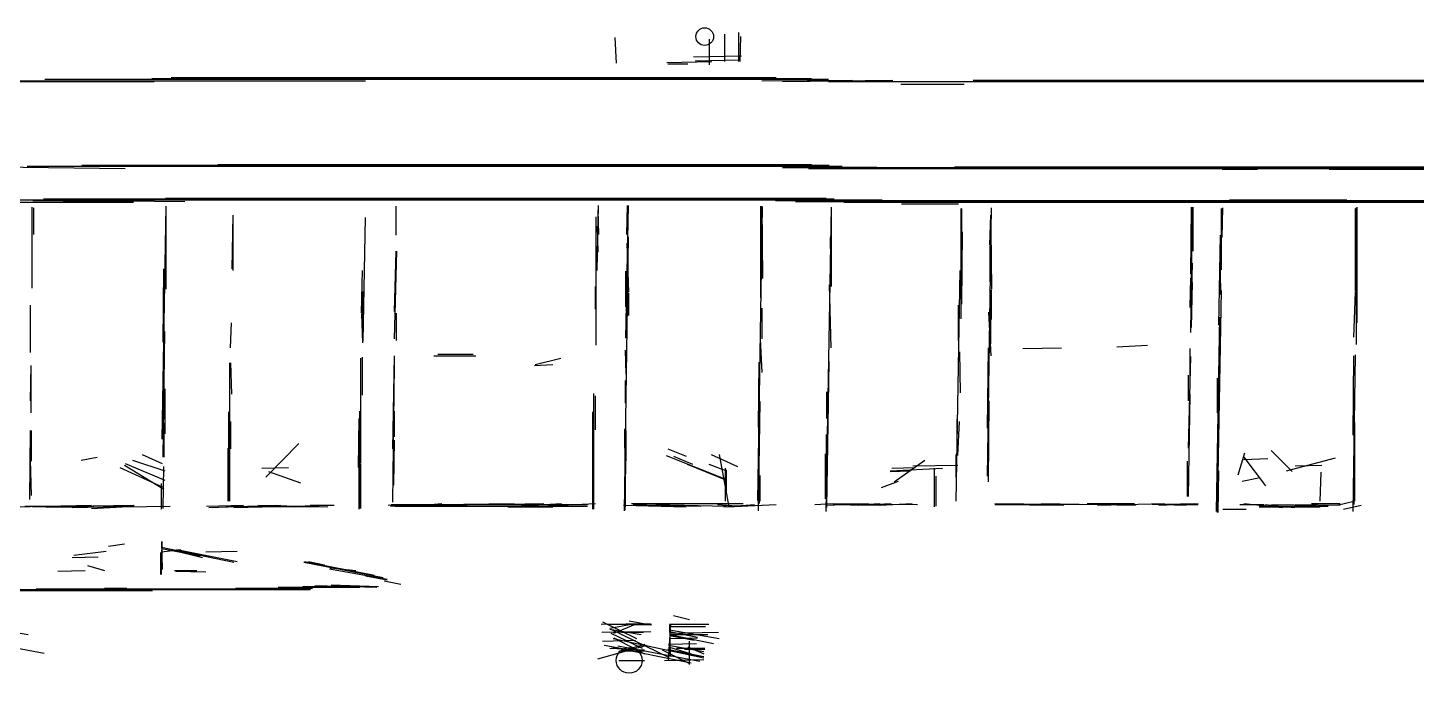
# Model space of a CAD drawing. Header units: metres. Extents: x 1.6 to 40.9, y -28.9 to 0.
# Drawn here: x 10.22 to 27.5, y -12.36 to -4.33 of the extents above; entities that cross this region are included whole.
import ezdxf

# ---------------------------------------------------------------- set-up
doc = ezdxf.new("R2010")
doc.units = ezdxf.units.M
for name, color, linetype in [('Circles', 1, 'Continuous'), ('Lines', 7, 'Continuous'), ('Walls', 2, 'Continuous')]:
    doc.layers.add(name, color=color, linetype=linetype)

msp = doc.modelspace()

# ---------------------------------------------------------------- linework, layer by layer
at = {"layer": 'Circles'}
for centre, radius in [((18.64, -4.44), 0.11), ((17.7, -12.2), 0.16)]:
    msp.add_circle(centre, radius, dxfattribs=at)
at = {"layer": 'Lines'}
for p, q in [((17.52, -4.45), (17.54, -4.77)), ((18.7, -4.79), (18.7, -4.47)), ((18.89, -4.75), (18.89, -4.41)), ((19.06, -4.39), (19.06, -4.75)), ((19.08, -4.75), (19.09, -4.44)), ((18.17, -4.76), (18.73, -4.75)), ((18.18, -4.78), (18.43, -4.78)), ((18.5, -4.69), (19.1, -4.68)), ((18.52, -4.74), (19.08, -4.73)), ((6.9, -5), (11.79, -5)), ((8.22, -4.99), (14.42, -4.99)), ((10.43, -4.97), (20.18, -4.97)), ((11.76, -4.96), (19.97, -4.96)), ((12, -4.95), (19.53, -4.95)), ((19.35, -4.99), (20.48, -4.98)), ((19.61, -5), (20.98, -4.98)), ((20.18, -5), (31.4, -5)), ((21.98, -4.98), (31.4, -4.98)), ((21.08, -5.03), (21.87, -5.03)), ((10.89, -6.04), (20.19, -6.04)), ((12.58, -6.03), (19.97, -6.03)), ((9.72, -6.06), (11.43, -6.08)), ((10.21, -6.05), (20.35, -6.05)), ((19.61, -6.07), (34.39, -6.07)), ((19.65, -6.07), (20.78, -6.06)), ((19.93, -6.08), (37.62, -6.08)), ((21.75, -6.06), (33.73, -6.06)), ((25.08, -6.09), (25.52, -6.09)), ((26.41, -6.09), (29.74, -6.09)), ((27.21, -6.07), (28.34, -6.06)), ((4.78, -6.5), (11.53, -6.5)), ((8.08, -6.47), (20.85, -6.47)), ((10.27, -7.57), (10.27, -6.56)), ((10.28, -6.48), (11.41, -6.49)), ((10.41, -6.46), (20.25, -6.46)), ((11.04, -6.48), (12.17, -6.49)), ((11.89, -9.45), (11.94, -6.55)), ((11.93, -6.45), (20.15, -6.45)), ((14.8, -6.91), (14.8, -6.55)), ((17.3, -7.35), (17.32, -6.54)), ((17.66, -8.19), (17.69, -6.54)), ((17.67, -6.9), (17.68, -6.54)), ((19.3, -10.21), (19.36, -6.56)), ((19.34, -7.69), (19.34, -6.55)), ((19.35, -6.55), (19.36, -7.45)), ((19.52, -6.48), (35.05, -6.48)), ((19.77, -6.49), (37.21, -6.49)), ((20.15, -10.35), (20.22, -6.56)), ((20.37, -6.5), (32.68, -6.5)), ((21.09, -6.52), (21.8, -6.52)), ((24.69, -8.12), (24.71, -6.56)), ((24.69, -7.39), (24.7, -6.56)), ((24.72, -7.11), (24.72, -6.56)), ((25.17, -6.47), (26.63, -6.47)), ((26.76, -8), (26.76, -6.56)), ((10.29, -6.9), (10.29, -6.57)), ((11.94, -7.58), (11.94, -6.6)), ((12.76, -7.33), (12.77, -6.66)), ((14.39, -8.23), (14.42, -6.69)), ((17.29, -8.28), (17.29, -6.68)), ((17.31, -6.6), (17.32, -6.9)), ((20.22, -7.55), (20.22, -6.67)), ((21.83, -7.95), (21.83, -6.58)), ((21.84, -7.43), (21.84, -6.58)), ((22.16, -9.91), (22.21, -6.57)), ((22.19, -7.03), (22.2, -6.66)), ((25.07, -7.34), (25.07, -6.58)), ((25.08, -6.94), (25.09, -6.57)), ((26.74, -7.61), (26.74, -6.58)), ((26.75, -8.27), (26.75, -6.57)), ((12.77, -7.35), (12.77, -6.77)), ((17.3, -6.8), (17.31, -7.12)), ((21.84, -7.77), (21.85, -6.87)), ((22.2, -6.85), (22.21, -7.58)), ((25.04, -8.03), (25.06, -6.91)), ((17.64, -10.34), (17.69, -6.93)), ((17.67, -7.01), (17.69, -7.62)), ((20.2, -6.94), (20.21, -7.5)), ((22.19, -7.04), (22.19, -7.49)), ((14.78, -8.2), (14.81, -7.11)), ((14.78, -7.86), (14.8, -7.11)), ((25.05, -7.09), (25.06, -7.65)), ((11.9, -8.24), (11.91, -7.33)), ((14.37, -7.88), (14.38, -7.35)), ((17.66, -7.8), (17.66, -7.36)), ((21.77, -10.22), (21.82, -7.35)), ((24.7, -7.77), (24.71, -7.26)), ((17.28, -7.83), (17.28, -7.55)), ((20.19, -7.53), (20.21, -8.31)), ((22.21, -7.96), (22.21, -7.59)), ((24.68, -7.81), (24.69, -7.44)), ((24.7, -8.06), (24.71, -7.5)), ((25.02, -10.36), (25.07, -7.6)), ((14.38, -7.61), (14.38, -8.05)), ((17.69, -7.63), (17.69, -7.91)), ((22.2, -8.26), (22.2, -7.62)), ((26.72, -8.18), (26.74, -7.62)), ((10.25, -8.37), (10.25, -7.78)), ((14.37, -7.89), (14.38, -8.25)), ((14.8, -7.88), (14.8, -8.22)), ((19.35, -7.82), (19.35, -8.2)), ((21.8, -8.22), (21.8, -7.78)), ((22.17, -7.87), (22.2, -8.41)), ((25.01, -10.35), (25.05, -7.93)), ((11.9, -9.67), (11.92, -8.11)), ((12.74, -8.31), (12.75, -8)), ((19.33, -8.2), (19.35, -8.62)), ((23.77, -8.3), (24.15, -8.28)), ((11.91, -8.67), (11.91, -8.32)), ((14.36, -9.75), (14.36, -8.44)), ((14.38, -8.9), (14.38, -8.43)), ((14.76, -9.57), (14.78, -8.41)), ((15.27, -8.41), (15.79, -8.41)), ((15.32, -8.39), (15.76, -8.39)), ((16.53, -8.52), (16.85, -8.44)), ((17.65, -8.34), (17.66, -8.64)), ((21.81, -8.36), (21.82, -8.87)), ((22.16, -9.31), (22.17, -8.31)), ((22.6, -8.32), (23.08, -8.31)), ((24.66, -9.56), (24.69, -8.42)), ((24.68, -8.7), (24.68, -8.32)), ((26.71, -10.35), (26.74, -8.4)), ((26.71, -9.4), (26.72, -8.41)), ((10.25, -8.97), (10.26, -8.53)), ((10.26, -9.12), (10.26, -8.61)), ((12.73, -10.22), (12.73, -8.5)), ((12.74, -8.5), (12.75, -8.89)), ((14.76, -10.23), (14.78, -8.53)), ((16.52, -8.53), (16.75, -8.52)), ((19.31, -9.3), (19.32, -8.49)), ((20.16, -10.3), (20.19, -8.48)), ((17.65, -8.72), (17.65, -9)), ((24.66, -8.97), (24.66, -8.65)), ((25.02, -9.12), (25.02, -8.69)), ((11.92, -8.82), (11.92, -9.38)), ((17.26, -10.32), (17.26, -8.88)), ((17.28, -9.33), (17.28, -8.91)), ((19.31, -10.34), (19.33, -8.98)), ((20.16, -9.19), (20.16, -8.86)), ((22.17, -9.98), (22.18, -8.97)), ((24.66, -10.16), (24.68, -8.89)), ((12.72, -10.22), (12.72, -9.11)), ((14.35, -10.31), (14.35, -9.1)), ((14.78, -9.42), (14.78, -9.1)), ((17.25, -10.32), (17.25, -9.11)), ((11.91, -9.25), (11.91, -9.67)), ((12.74, -9.23), (12.74, -9.57)), ((14.33, -9.8), (14.34, -9.19)), ((17.64, -9.32), (17.65, -10.29)), ((21.78, -9.5), (21.78, -9.2)), ((21.79, -9.65), (21.81, -9.23)), ((26.73, -10.22), (26.73, -9.24)), ((10.24, -10.2), (10.25, -9.34)), ((10.26, -9.34), (10.26, -9.72)), ((13.18, -9.92), (13.59, -9.5)), ((14.34, -10.32), (14.34, -9.5)), ((14.77, -10.02), (14.78, -9.46)), ((17.66, -9.34), (17.66, -9.72)), ((20.15, -9.39), (20.15, -9.95)), ((10.24, -9.56), (10.26, -10.15)), ((10.88, -9.71), (11.08, -9.67)), ((11.64, -9.64), (11.89, -9.75)), ((12.71, -10.22), (12.71, -9.56)), ((18.16, -9.65), (18.91, -9.95)), ((18.18, -9.57), (18.41, -9.66)), ((18.25, -9.66), (18.49, -9.76)), ((18.72, -9.64), (19.05, -9.79)), ((18.82, -9.64), (18.94, -10.29)), ((20.14, -9.63), (20.14, -10.19)), ((21.77, -9.92), (21.77, -9.64)), ((25.28, -9.89), (25.36, -9.62)), ((25.35, -9.67), (25.62, -10.03)), ((25.69, -9.59), (25.95, -9.85)), ((11.36, -9.8), (11.89, -10.04)), ((11.42, -9.77), (11.91, -10.07)), ((11.43, -9.75), (11.92, -9.96)), ((11.52, -9.71), (11.92, -9.84)), ((11.9, -10.31), (11.91, -9.79)), ((13.13, -9.81), (13.46, -9.8)), ((14.36, -10.31), (14.36, -9.76)), ((17.65, -10.33), (17.66, -9.73)), ((18.42, -9.76), (18.91, -9.96)), ((18.69, -9.76), (18.91, -9.84)), ((18.9, -10.22), (18.9, -9.81)), ((18.91, -10.11), (18.91, -9.83)), ((20.95, -9.84), (21.6, -9.81)), ((20.95, -9.85), (21.2, -9.84)), ((20.97, -9.81), (21.26, -9.8)), ((21, -9.98), (21.38, -9.71)), ((21.23, -9.78), (21.79, -9.77)), ((21.5, -10.29), (21.5, -9.81)), ((24.65, -10.16), (24.65, -9.72)), ((25.03, -10.36), (25.04, -9.84)), ((25.35, -9.7), (25.65, -9.69)), ((25.88, -9.84), (26.49, -9.68)), ((25.99, -9.78), (26.32, -9.77)), ((26.72, -9.81), (26.72, -10.26)), ((11.88, -10.32), (11.88, -10)), ((13.21, -9.85), (13.61, -9.99)), ((19.31, -9.99), (19.32, -10.25)), ((19.33, -10.22), (19.33, -9.9)), ((20.84, -10.05), (21.05, -9.97)), ((21.52, -10.28), (21.52, -9.91)), ((25.33, -9.97), (25.53, -9.93)), ((26.3, -10.22), (26.31, -9.86)), ((10.06, -10.29), (11.01, -10.27)), ((10.18, -10.28), (10.68, -10.28)), ((10.28, -10.29), (11.53, -10.27)), ((10.44, -10.29), (11, -10.29)), ((10.69, -10.28), (11.04, -10.28)), ((10.77, -10.3), (11.54, -10.28)), ((11.01, -10.31), (11.39, -10.29)), ((11.18, -10.29), (11.54, -10.27)), ((11.4, -10.29), (11.99, -10.28)), ((12.44, -10.28), (12.9, -10.27)), ((12.47, -10.3), (13.31, -10.27)), ((12.68, -10.28), (12.93, -10.29)), ((12.74, -10.28), (13.87, -10.29)), ((12.78, -10.3), (14.02, -10.27)), ((13.09, -10.27), (13.95, -10.29)), ((13.14, -10.28), (13.36, -10.27)), ((13.53, -10.29), (13.8, -10.27)), ((13.73, -10.27), (14.03, -10.27)), ((14.7, -10.27), (16.27, -10.25)), ((14.73, -10.28), (16.64, -10.25)), ((14.74, -10.26), (17.18, -10.26)), ((14.79, -10.28), (17.18, -10.28)), ((15.14, -10.27), (15.37, -10.25)), ((16.19, -10.29), (16.75, -10.29)), ((16.29, -10.28), (16.86, -10.25)), ((16.61, -10.28), (17.28, -10.25)), ((17.63, -10.27), (18.41, -10.29)), ((17.73, -10.25), (19.12, -10.25)), ((17.75, -10.26), (18.59, -10.28)), ((18.03, -10.26), (18.91, -10.28)), ((18.8, -10.26), (19.1, -10.28)), ((18.88, -10.29), (19.26, -10.26)), ((18.92, -10.29), (19.53, -10.26)), ((20.01, -10.26), (20.24, -10.25)), ((20.15, -10.27), (20.68, -10.25)), ((20.24, -10.25), (21.29, -10.26)), ((20.24, -10.26), (20.83, -10.27)), ((20.35, -10.26), (20.8, -10.26)), ((20.46, -10.27), (20.82, -10.25)), ((20.54, -10.27), (20.96, -10.25)), ((20.82, -10.27), (21.22, -10.25)), ((22.25, -10.25), (23.33, -10.26)), ((22.25, -10.26), (23.11, -10.27)), ((22.83, -10.25), (24, -10.27)), ((23.4, -10.25), (23.99, -10.25)), ((23.53, -10.27), (24.37, -10.25)), ((24.21, -10.26), (24.74, -10.25)), ((24.29, -10.27), (24.78, -10.25)), ((24.49, -10.27), (24.78, -10.26)), ((25.09, -10.32), (25.38, -10.32)), ((25.3, -10.26), (25.6, -10.26)), ((25.35, -10.25), (25.83, -10.3)), ((25.54, -10.28), (26.4, -10.28)), ((25.54, -10.29), (26.3, -10.29)), ((25.61, -10.26), (25.98, -10.3)), ((25.7, -10.26), (26.25, -10.27)), ((25.99, -10.26), (26.55, -10.27)), ((26.19, -10.25), (26.55, -10.25)), ((26.51, -10.27), (26.72, -10.22)), ((26.59, -10.32), (26.81, -10.27)), ((10.79, -10.89), (11.19, -10.84)), ((11.22, -10.78), (11.42, -10.75)), ((11.87, -11.13), (11.87, -10.86)), ((11.88, -10.72), (11.89, -11.07)), ((11.88, -11.13), (11.89, -10.72)), ((11.88, -10.79), (12.78, -10.98)), ((11.88, -10.81), (12.36, -10.9)), ((11.88, -10.85), (12.12, -10.82)), ((12.02, -10.83), (12.39, -10.92)), ((12.07, -10.82), (12.82, -10.97)), ((12.43, -10.85), (12.82, -10.84)), ((10.77, -10.92), (11.09, -10.91)), ((10.96, -11.02), (11.17, -11.08)), ((13.65, -10.98), (14.64, -11.17)), ((13.66, -10.97), (14.53, -11.14)), ((13.71, -10.97), (13.91, -11.01)), ((13.98, -11.05), (14.3, -11.08)), ((10.59, -11.09), (10.93, -11.08)), ((12.04, -11.08), (12.32, -11.08)), ((12.06, -11.09), (12.43, -11.1)), ((13.97, -11.06), (14.69, -11.19)), ((14.42, -11.15), (14.69, -11.2)), ((14.65, -11.21), (14.86, -11.25)), ((7.37, -11.32), (13.73, -11.32)), ((7.39, -11.33), (11.77, -11.33)), ((10.32, -11.31), (13.74, -11.31)), ((11.17, -11.3), (11.45, -11.3)), ((12.8, -11.3), (13.76, -11.3)), ((13.33, -11.29), (14.35, -11.29)), ((13.64, -11.28), (14.07, -11.28)), ((13.79, -11.27), (14.56, -11.29)), ((13.99, -11.26), (14.58, -11.28)), ((17.35, -11.75), (17.96, -11.74)), ((17.37, -11.72), (17.79, -11.93)), ((17.7, -11.71), (17.97, -11.76)), ((18.25, -11.64), (18.45, -11.69)), ((10, -11.84), (10.22, -11.88)), ((17.36, -11.85), (17.97, -11.84)), ((17.46, -11.75), (17.98, -11.76)), ((17.46, -11.8), (17.73, -11.75)), ((17.46, -11.81), (17.85, -11.88)), ((17.47, -11.81), (18.19, -12.16)), ((17.47, -11.86), (17.86, -12.05)), ((17.51, -11.75), (17.98, -11.75)), ((17.51, -11.86), (17.78, -11.75)), ((17.51, -11.92), (17.89, -12.12)), ((17.61, -11.85), (17.88, -11.85)), ((18.19, -12.2), (18.22, -11.76)), ((18.2, -11.75), (18.69, -11.75)), ((18.2, -11.76), (18.21, -12.15)), ((18.2, -11.78), (18.65, -11.78)), ((18.2, -11.82), (18.82, -11.93)), ((18.2, -11.84), (18.55, -11.91)), ((18.2, -11.86), (18.81, -11.85)), ((18.2, -11.88), (18.75, -11.99)), ((18.2, -11.89), (18.51, -11.95)), ((18.2, -11.93), (18.55, -11.92)), ((18.21, -11.88), (18.68, -11.88)), ((10, -12.03), (10.42, -12.11)), ((17.31, -12.18), (17.92, -12.01)), ((17.37, -11.96), (17.78, -11.95)), ((17.39, -12.01), (17.78, -12.08)), ((17.46, -12.05), (17.89, -12.07)), ((17.48, -12.03), (18.47, -12.23)), ((17.5, -11.93), (18.63, -12.17)), ((17.56, -12.02), (18.58, -12.21)), ((17.57, -12.09), (17.9, -12)), ((17.58, -12.08), (17.89, -12.08)), ((18.11, -12.07), (18.45, -12.24)), ((18.18, -12.06), (18.6, -12.15)), ((18.19, -12), (18.54, -11.99)), ((18.19, -12.01), (18.63, -12.09)), ((18.19, -12.03), (18.47, -12.12)), ((18.28, -12.08), (18.63, -12.15)), ((18.29, -12.05), (18.64, -12.05)), ((18.39, -12.06), (18.64, -12.06)), ((18.43, -12.03), (18.63, -12.12)), ((18.45, -12.25), (18.45, -11.96)), ((17.57, -12.2), (17.89, -12.2)), ((18.14, -12.2), (18.63, -12.19))]:
    msp.add_line(p, q, dxfattribs=at)
at = {"layer": 'Walls'}
for p, q in [((18.17, -4.76), (18.73, -4.75)), ((18.17, -4.76), (18.73, -4.75)), ((18.5, -4.69), (19.1, -4.68)), ((18.52, -4.74), (19.08, -4.73)), ((6.9, -5), (11.79, -5)), ((10.43, -4.97), (20.18, -4.97)), ((10.43, -4.97), (20.18, -4.97)), ((11.76, -4.96), (19.97, -4.96)), ((12, -4.95), (19.53, -4.95)), ((19.35, -4.99), (20.48, -4.98)), ((19.61, -5), (20.98, -4.98)), ((10.89, -6.04), (20.19, -6.04)), ((10.89, -6.04), (20.19, -6.04)), ((10.89, -6.04), (20.19, -6.04)), ((10.89, -6.04), (20.19, -6.04)), ((12.58, -6.03), (19.97, -6.03)), ((12.58, -6.03), (19.97, -6.03)), ((9.72, -6.06), (11.43, -6.08)), ((10.21, -6.05), (20.35, -6.05)), ((10.21, -6.05), (20.35, -6.05)), ((19.61, -6.07), (34.39, -6.07)), ((19.61, -6.07), (34.39, -6.07)), ((19.61, -6.07), (34.39, -6.07)), ((19.61, -6.07), (34.39, -6.07)), ((19.93, -6.08), (37.62, -6.08)), ((19.93, -6.08), (37.62, -6.08)), ((21.75, -6.06), (33.73, -6.06)), ((21.75, -6.06), (33.73, -6.06)), ((21.75, -6.06), (33.73, -6.06)), ((25.08, -6.09), (25.52, -6.09)), ((26.41, -6.09), (29.74, -6.09)), ((26.41, -6.09), (29.74, -6.09)), ((26.41, -6.09), (29.74, -6.09)), ((26.41, -6.09), (29.74, -6.09)), ((26.41, -6.09), (29.74, -6.09)), ((27.21, -6.07), (28.34, -6.06)), ((27.21, -6.07), (28.34, -6.06)), ((27.21, -6.07), (28.34, -6.06)), ((4.78, -6.5), (11.53, -6.5)), ((4.78, -6.5), (11.53, -6.5)), ((4.78, -6.5), (11.53, -6.5)), ((4.78, -6.5), (11.53, -6.5)), ((10.27, -7.57), (10.27, -6.56)), ((10.27, -7.57), (10.27, -6.56)), ((10.27, -7.57), (10.27, -6.56)), ((10.28, -6.48), (11.41, -6.49)), ((10.28, -6.48), (11.41, -6.49)), ((10.41, -6.46), (20.25, -6.46)), ((10.41, -6.46), (20.25, -6.46)), ((10.41, -6.46), (20.25, -6.46)), ((11.04, -6.48), (12.17, -6.49)), ((11.89, -9.45), (11.94, -6.55)), ((11.93, -6.45), (20.15, -6.45)), ((11.93, -6.45), (20.15, -6.45)), ((11.93, -6.45), (20.15, -6.45)), ((17.3, -7.35), (17.32, -6.54)), ((17.3, -7.35), (17.32, -6.54)), ((17.3, -7.35), (17.32, -6.54)), ((17.3, -7.35), (17.32, -6.54)), ((17.66, -8.19), (17.69, -6.54)), ((17.66, -8.19), (17.69, -6.54)), ((17.66, -8.19), (17.69, -6.54)), ((19.3, -10.21), (19.36, -6.56)), ((19.52, -6.48), (35.05, -6.48)), ((19.52, -6.48), (35.05, -6.48)), ((19.52, -6.48), (35.05, -6.48)), ((19.52, -6.48), (35.05, -6.48)), ((19.77, -6.49), (37.21, -6.49)), ((19.77, -6.49), (37.21, -6.49)), ((19.77, -6.49), (37.21, -6.49)), ((20.15, -10.35), (20.22, -6.56)), ((20.37, -6.5), (32.68, -6.5)), ((20.37, -6.5), (32.68, -6.5)), ((20.37, -6.5), (32.68, -6.5)), ((24.69, -8.12), (24.71, -6.56)), ((24.69, -7.39), (24.7, -6.56)), ((24.69, -8.12), (24.71, -6.56)), ((24.69, -7.39), (24.7, -6.56)), ((24.69, -8.12), (24.71, -6.56)), ((24.69, -8.12), (24.71, -6.56)), ((24.69, -8.12), (24.71, -6.56)), ((24.69, -8.12), (24.71, -6.56)), ((24.69, -8.12), (24.71, -6.56)), ((24.69, -7.39), (24.7, -6.56)), ((24.69, -7.39), (24.7, -6.56)), ((24.69, -7.39), (24.7, -6.56)), ((24.72, -7.11), (24.72, -6.56)), ((24.72, -7.11), (24.72, -6.56)), ((24.72, -7.11), (24.72, -6.56)), ((24.72, -7.11), (24.72, -6.56)), ((24.72, -7.11), (24.72, -6.56)), ((25.17, -6.47), (26.63, -6.47)), ((25.17, -6.47), (26.63, -6.47)), ((26.76, -8), (26.76, -6.56)), ((26.76, -8), (26.76, -6.56)), ((11.94, -7.58), (11.94, -6.6)), ((14.39, -8.23), (14.42, -6.69)), ((14.39, -8.23), (14.42, -6.69)), ((14.39, -8.23), (14.42, -6.69)), ((14.39, -8.23), (14.42, -6.69)), ((17.29, -8.28), (17.29, -6.68)), ((17.29, -8.28), (17.29, -6.68)), ((17.29, -8.28), (17.29, -6.68)), ((17.29, -8.28), (17.29, -6.68)), ((21.83, -7.95), (21.83, -6.58)), ((21.83, -7.95), (21.83, -6.58)), ((21.83, -7.95), (21.83, -6.58)), ((21.83, -7.95), (21.83, -6.58)), ((21.83, -7.95), (21.83, -6.58)), ((21.84, -7.43), (21.84, -6.58)), ((21.84, -7.43), (21.84, -6.58)), ((21.84, -7.43), (21.84, -6.58)), ((21.84, -7.43), (21.84, -6.58)), ((22.16, -9.91), (22.21, -6.57)), ((22.16, -9.91), (22.21, -6.57)), ((22.16, -9.91), (22.21, -6.57)), ((22.16, -9.91), (22.21, -6.57)), ((22.16, -9.91), (22.21, -6.57)), ((25.07, -7.34), (25.07, -6.58)), ((25.07, -7.34), (25.07, -6.58)), ((25.07, -7.34), (25.07, -6.58)), ((25.07, -7.34), (25.07, -6.58)), ((25.07, -7.34), (25.07, -6.58)), ((25.07, -7.34), (25.07, -6.58)), ((26.74, -7.61), (26.74, -6.58)), ((26.74, -7.61), (26.74, -6.58)), ((26.75, -8.27), (26.75, -6.57)), ((26.75, -8.27), (26.75, -6.57)), ((21.84, -7.77), (21.85, -6.87)), ((21.84, -7.77), (21.85, -6.87)), ((21.84, -7.77), (21.85, -6.87)), ((21.84, -7.77), (21.85, -6.87)), ((21.84, -7.77), (21.85, -6.87)), ((22.2, -6.85), (22.21, -7.58)), ((22.2, -6.85), (22.21, -7.58)), ((22.2, -6.85), (22.21, -7.58)), ((22.2, -6.85), (22.21, -7.58)), ((25.04, -8.03), (25.06, -6.91)), ((25.04, -8.03), (25.06, -6.91)), ((25.04, -8.03), (25.06, -6.91)), ((25.04, -8.03), (25.06, -6.91)), ((25.04, -8.03), (25.06, -6.91)), ((25.04, -8.03), (25.06, -6.91)), ((17.64, -10.34), (17.69, -6.93)), ((17.67, -7.01), (17.69, -7.62)), ((17.67, -7.01), (17.69, -7.62)), ((17.67, -7.01), (17.69, -7.62)), ((20.2, -6.94), (20.21, -7.5)), ((22.19, -7.04), (22.19, -7.49)), ((22.19, -7.04), (22.19, -7.49)), ((22.19, -7.04), (22.19, -7.49)), ((22.19, -7.04), (22.19, -7.49)), ((14.78, -8.2), (14.81, -7.11)), ((14.78, -7.86), (14.8, -7.11)), ((14.78, -8.2), (14.81, -7.11)), ((14.78, -7.86), (14.8, -7.11)), ((14.78, -8.2), (14.81, -7.11)), ((14.78, -8.2), (14.81, -7.11)), ((14.78, -7.86), (14.8, -7.11)), ((14.78, -7.86), (14.8, -7.11)), ((25.05, -7.09), (25.06, -7.65)), ((25.05, -7.09), (25.06, -7.65)), ((25.05, -7.09), (25.06, -7.65)), ((25.05, -7.09), (25.06, -7.65)), ((25.05, -7.09), (25.06, -7.65)), ((25.05, -7.09), (25.06, -7.65)), ((11.9, -8.24), (11.91, -7.33)), ((11.9, -8.24), (11.91, -7.33)), ((14.37, -7.88), (14.38, -7.35)), ((14.37, -7.88), (14.38, -7.35)), ((14.37, -7.88), (14.38, -7.35)), ((14.37, -7.88), (14.38, -7.35)), ((17.66, -7.8), (17.66, -7.36)), ((17.66, -7.8), (17.66, -7.36)), ((17.66, -7.8), (17.66, -7.36)), ((17.66, -7.8), (17.66, -7.36)), ((21.77, -10.22), (21.82, -7.35)), ((21.77, -10.22), (21.82, -7.35)), ((21.77, -10.22), (21.82, -7.35)), ((21.77, -10.22), (21.82, -7.35)), ((21.77, -10.22), (21.82, -7.35)), ((21.77, -10.22), (21.82, -7.35)), ((21.77, -10.22), (21.82, -7.35)), ((24.7, -7.77), (24.71, -7.26)), ((24.7, -7.77), (24.71, -7.26)), ((24.7, -7.77), (24.71, -7.26)), ((24.7, -7.77), (24.71, -7.26)), ((24.7, -7.77), (24.71, -7.26)), ((24.7, -7.77), (24.71, -7.26)), ((24.7, -7.77), (24.71, -7.26)), ((20.19, -7.53), (20.21, -8.31)), ((20.19, -7.53), (20.21, -8.31)), ((24.7, -8.06), (24.71, -7.5)), ((24.7, -8.06), (24.71, -7.5)), ((24.7, -8.06), (24.71, -7.5)), ((24.7, -8.06), (24.71, -7.5)), ((25.02, -10.36), (25.07, -7.6)), ((25.02, -10.36), (25.07, -7.6)), ((25.02, -10.36), (25.07, -7.6)), ((14.38, -7.61), (14.38, -8.05)), ((14.38, -7.61), (14.38, -8.05)), ((14.38, -7.61), (14.38, -8.05)), ((14.38, -7.61), (14.38, -8.05)), ((22.2, -8.26), (22.2, -7.62)), ((22.2, -8.26), (22.2, -7.62)), ((22.2, -8.26), (22.2, -7.62)), ((22.2, -8.26), (22.2, -7.62)), ((22.2, -8.26), (22.2, -7.62)), ((22.2, -8.26), (22.2, -7.62)), ((22.2, -8.26), (22.2, -7.62)), ((22.2, -8.26), (22.2, -7.62)), ((26.72, -8.18), (26.74, -7.62)), ((26.72, -8.18), (26.74, -7.62)), ((10.25, -8.37), (10.25, -7.78)), ((10.25, -8.37), (10.25, -7.78)), ((10.25, -8.37), (10.25, -7.78)), ((21.8, -8.22), (21.8, -7.78)), ((21.8, -8.22), (21.8, -7.78)), ((21.8, -8.22), (21.8, -7.78)), ((21.8, -8.22), (21.8, -7.78)), ((21.8, -8.22), (21.8, -7.78)), ((21.8, -8.22), (21.8, -7.78)), ((21.8, -8.22), (21.8, -7.78)), ((22.17, -7.87), (22.2, -8.41)), ((22.17, -7.87), (22.2, -8.41)), ((22.17, -7.87), (22.2, -8.41)), ((22.17, -7.87), (22.2, -8.41)), ((22.17, -7.87), (22.2, -8.41)), ((25.01, -10.35), (25.05, -7.93)), ((25.01, -10.35), (25.05, -7.93)), ((25.01, -10.35), (25.05, -7.93)), ((25.01, -10.35), (25.05, -7.93)), ((11.9, -9.67), (11.92, -8.11)), ((11.9, -9.67), (11.92, -8.11)), ((19.33, -8.2), (19.35, -8.62)), ((14.36, -9.75), (14.36, -8.44)), ((14.36, -9.75), (14.36, -8.44)), ((14.36, -9.75), (14.36, -8.44)), ((14.36, -9.75), (14.36, -8.44)), ((14.36, -9.75), (14.36, -8.44)), ((14.36, -9.75), (14.36, -8.44)), ((14.38, -8.9), (14.38, -8.43)), ((14.38, -8.9), (14.38, -8.43)), ((14.76, -9.57), (14.78, -8.41)), ((14.76, -9.57), (14.78, -8.41)), ((14.76, -9.57), (14.78, -8.41)), ((14.76, -9.57), (14.78, -8.41)), ((14.76, -9.57), (14.78, -8.41)), ((21.81, -8.36), (21.82, -8.87)), ((21.81, -8.36), (21.82, -8.87)), ((21.81, -8.36), (21.82, -8.87)), ((21.81, -8.36), (21.82, -8.87)), ((21.81, -8.36), (21.82, -8.87)), ((21.81, -8.36), (21.82, -8.87)), ((22.16, -9.31), (22.17, -8.31)), ((22.16, -9.31), (22.17, -8.31)), ((22.16, -9.31), (22.17, -8.31)), ((22.16, -9.31), (22.17, -8.31)), ((22.16, -9.31), (22.17, -8.31)), ((22.16, -9.31), (22.17, -8.31)), ((24.66, -9.56), (24.69, -8.42)), ((24.66, -9.56), (24.69, -8.42)), ((24.66, -9.56), (24.69, -8.42)), ((24.66, -9.56), (24.69, -8.42)), ((26.71, -10.35), (26.74, -8.4)), ((26.71, -10.35), (26.74, -8.4)), ((26.71, -10.35), (26.74, -8.4)), ((26.71, -9.4), (26.72, -8.41)), ((10.25, -8.97), (10.26, -8.53)), ((10.26, -9.12), (10.26, -8.61)), ((12.73, -10.22), (12.73, -8.5)), ((12.73, -10.22), (12.73, -8.5)), ((14.76, -10.23), (14.78, -8.53)), ((14.76, -10.23), (14.78, -8.53)), ((14.76, -10.23), (14.78, -8.53)), ((14.76, -10.23), (14.78, -8.53)), ((14.76, -10.23), (14.78, -8.53)), ((14.76, -10.23), (14.78, -8.53)), ((14.76, -10.23), (14.78, -8.53)), ((19.31, -9.3), (19.32, -8.49)), ((19.31, -9.3), (19.32, -8.49)), ((19.31, -9.3), (19.32, -8.49)), ((20.16, -10.3), (20.19, -8.48)), ((20.16, -10.3), (20.19, -8.48)), ((25.02, -9.12), (25.02, -8.69)), ((25.02, -9.12), (25.02, -8.69)), ((25.02, -9.12), (25.02, -8.69)), ((11.92, -8.82), (11.92, -9.38)), ((11.92, -8.82), (11.92, -9.38)), ((17.26, -10.32), (17.26, -8.88)), ((17.26, -10.32), (17.26, -8.88)), ((17.26, -10.32), (17.26, -8.88)), ((17.28, -9.33), (17.28, -8.91)), ((17.28, -9.33), (17.28, -8.91)), ((17.28, -9.33), (17.28, -8.91)), ((17.28, -9.33), (17.28, -8.91)), ((19.31, -10.34), (19.33, -8.98)), ((19.31, -10.34), (19.33, -8.98)), ((22.17, -9.98), (22.18, -8.97)), ((22.17, -9.98), (22.18, -8.97)), ((22.17, -9.98), (22.18, -8.97)), ((24.66, -10.16), (24.68, -8.89)), ((24.66, -10.16), (24.68, -8.89)), ((24.66, -10.16), (24.68, -8.89)), ((24.66, -10.16), (24.68, -8.89)), ((24.66, -10.16), (24.68, -8.89)), ((24.66, -10.16), (24.68, -8.89)), ((12.72, -10.22), (12.72, -9.11)), ((12.72, -10.22), (12.72, -9.11)), ((14.35, -10.31), (14.35, -9.1)), ((14.35, -10.31), (14.35, -9.1)), ((14.35, -10.31), (14.35, -9.1)), ((14.35, -10.31), (14.35, -9.1)), ((14.35, -10.31), (14.35, -9.1)), ((14.35, -10.31), (14.35, -9.1)), ((17.25, -10.32), (17.25, -9.11)), ((17.25, -10.32), (17.25, -9.11)), ((17.25, -10.32), (17.25, -9.11)), ((11.91, -9.25), (11.91, -9.67)), ((11.91, -9.25), (11.91, -9.67)), ((11.91, -9.25), (11.91, -9.67)), ((14.33, -9.8), (14.34, -9.19)), ((14.33, -9.8), (14.34, -9.19)), ((14.33, -9.8), (14.34, -9.19)), ((14.33, -9.8), (14.34, -9.19)), ((14.33, -9.8), (14.34, -9.19)), ((14.33, -9.8), (14.34, -9.19)), ((14.33, -9.8), (14.34, -9.19)), ((17.64, -9.32), (17.65, -10.29)), ((17.64, -9.32), (17.65, -10.29)), ((17.64, -9.32), (17.65, -10.29)), ((17.64, -9.32), (17.65, -10.29)), ((21.79, -9.65), (21.81, -9.23)), ((21.79, -9.65), (21.81, -9.23)), ((21.79, -9.65), (21.81, -9.23)), ((21.79, -9.65), (21.81, -9.23)), ((26.73, -10.22), (26.73, -9.24)), ((26.73, -10.22), (26.73, -9.24)), ((14.34, -10.32), (14.34, -9.5)), ((14.34, -10.32), (14.34, -9.5)), ((14.34, -10.32), (14.34, -9.5)), ((14.34, -10.32), (14.34, -9.5)), ((14.77, -10.02), (14.78, -9.46)), ((14.77, -10.02), (14.78, -9.46)), ((14.77, -10.02), (14.78, -9.46)), ((14.77, -10.02), (14.78, -9.46)), ((14.77, -10.02), (14.78, -9.46)), ((14.77, -10.02), (14.78, -9.46)), ((14.77, -10.02), (14.78, -9.46)), ((20.15, -9.39), (20.15, -9.95)), ((20.15, -9.39), (20.15, -9.95)), ((12.71, -10.22), (12.71, -9.56)), ((12.71, -10.22), (12.71, -9.56)), ((20.14, -9.63), (20.14, -10.19)), ((20.14, -9.63), (20.14, -10.19)), ((11.36, -9.8), (11.89, -10.04)), ((11.52, -9.71), (11.92, -9.84)), ((11.9, -10.31), (11.91, -9.79)), ((14.36, -10.31), (14.36, -9.76)), ((14.36, -10.31), (14.36, -9.76)), ((14.36, -10.31), (14.36, -9.76)), ((14.36, -10.31), (14.36, -9.76)), ((17.65, -10.33), (17.66, -9.73)), ((17.65, -10.33), (17.66, -9.73)), ((17.65, -10.33), (17.66, -9.73)), ((18.9, -10.22), (18.9, -9.81)), ((20.95, -9.84), (21.6, -9.81)), ((20.95, -9.84), (21.6, -9.81)), ((20.95, -9.84), (21.6, -9.81)), ((20.95, -9.84), (21.6, -9.81)), ((21.23, -9.78), (21.79, -9.77)), ((21.23, -9.78), (21.79, -9.77)), ((21.5, -10.29), (21.5, -9.81)), ((24.65, -10.16), (24.65, -9.72)), ((24.65, -10.16), (24.65, -9.72)), ((25.03, -10.36), (25.04, -9.84)), ((25.03, -10.36), (25.04, -9.84)), ((26.72, -9.81), (26.72, -10.26)), ((26.72, -9.81), (26.72, -10.26)), ((10.06, -10.29), (11.01, -10.27)), ((10.06, -10.29), (11.01, -10.27)), ((10.06, -10.29), (11.01, -10.27)), ((10.06, -10.29), (11.01, -10.27)), ((10.18, -10.28), (10.68, -10.28)), ((10.18, -10.28), (10.68, -10.28)), ((10.18, -10.28), (10.68, -10.28)), ((10.28, -10.29), (11.53, -10.27)), ((10.28, -10.29), (11.53, -10.27)), ((10.28, -10.29), (11.53, -10.27)), ((10.28, -10.29), (11.53, -10.27)), ((10.28, -10.29), (11.53, -10.27)), ((10.28, -10.29), (11.53, -10.27)), ((10.44, -10.29), (11, -10.29)), ((10.44, -10.29), (11, -10.29)), ((10.44, -10.29), (11, -10.29)), ((10.44, -10.29), (11, -10.29)), ((10.44, -10.29), (11, -10.29)), ((10.77, -10.3), (11.54, -10.28)), ((10.77, -10.3), (11.54, -10.28)), ((10.77, -10.3), (11.54, -10.28)), ((10.77, -10.3), (11.54, -10.28)), ((10.77, -10.3), (11.54, -10.28)), ((10.77, -10.3), (11.54, -10.28)), ((11.4, -10.29), (11.99, -10.28)), ((11.4, -10.29), (11.99, -10.28)), ((12.44, -10.28), (12.9, -10.27)), ((12.44, -10.28), (12.9, -10.27)), ((12.44, -10.28), (12.9, -10.27)), ((12.47, -10.3), (13.31, -10.27)), ((12.47, -10.3), (13.31, -10.27)), ((12.47, -10.3), (13.31, -10.27)), ((12.47, -10.3), (13.31, -10.27)), ((12.74, -10.28), (13.87, -10.29)), ((12.74, -10.28), (13.87, -10.29)), ((12.74, -10.28), (13.87, -10.29)), ((12.78, -10.3), (14.02, -10.27)), ((12.78, -10.3), (14.02, -10.27)), ((13.09, -10.27), (13.95, -10.29)), ((13.09, -10.27), (13.95, -10.29)), ((14.7, -10.27), (16.27, -10.25)), ((14.7, -10.27), (16.27, -10.25)), ((14.7, -10.27), (16.27, -10.25)), ((14.73, -10.28), (16.64, -10.25)), ((14.73, -10.28), (16.64, -10.25)), ((14.73, -10.28), (16.64, -10.25)), ((14.73, -10.28), (16.64, -10.25)), ((14.74, -10.26), (17.18, -10.26)), ((14.74, -10.26), (17.18, -10.26)), ((14.74, -10.26), (17.18, -10.26)), ((14.74, -10.26), (17.18, -10.26)), ((14.79, -10.28), (17.18, -10.28)), ((14.79, -10.28), (17.18, -10.28)), ((14.79, -10.28), (17.18, -10.28)), ((14.79, -10.28), (17.18, -10.28)), ((16.19, -10.29), (16.75, -10.29)), ((16.19, -10.29), (16.75, -10.29)), ((16.19, -10.29), (16.75, -10.29)), ((16.19, -10.29), (16.75, -10.29)), ((16.29, -10.28), (16.86, -10.25)), ((16.29, -10.28), (16.86, -10.25)), ((16.29, -10.28), (16.86, -10.25)), ((16.61, -10.28), (17.28, -10.25)), ((16.61, -10.28), (17.28, -10.25)), ((17.63, -10.27), (18.41, -10.29)), ((17.63, -10.27), (18.41, -10.29)), ((17.63, -10.27), (18.41, -10.29)), ((17.73, -10.25), (19.12, -10.25)), ((17.73, -10.25), (19.12, -10.25)), ((17.75, -10.26), (18.59, -10.28)), ((17.75, -10.26), (18.59, -10.28)), ((17.75, -10.26), (18.59, -10.28)), ((18.03, -10.26), (18.91, -10.28)), ((18.03, -10.26), (18.91, -10.28)), ((18.03, -10.26), (18.91, -10.28)), ((18.92, -10.29), (19.53, -10.26)), ((20.15, -10.27), (20.68, -10.25)), ((20.15, -10.27), (20.68, -10.25)), ((20.15, -10.27), (20.68, -10.25)), ((20.15, -10.27), (20.68, -10.25)), ((20.24, -10.25), (21.29, -10.26)), ((20.24, -10.25), (21.29, -10.26)), ((20.24, -10.25), (21.29, -10.26)), ((20.24, -10.25), (21.29, -10.26)), ((20.24, -10.25), (21.29, -10.26)), ((20.24, -10.26), (20.83, -10.27)), ((20.24, -10.26), (20.83, -10.27)), ((20.24, -10.26), (20.83, -10.27)), ((20.35, -10.26), (20.8, -10.26)), ((20.35, -10.26), (20.8, -10.26)), ((20.35, -10.26), (20.8, -10.26)), ((20.35, -10.26), (20.8, -10.26)), ((20.54, -10.27), (20.96, -10.25)), ((20.54, -10.27), (20.96, -10.25)), ((20.54, -10.27), (20.96, -10.25)), ((20.54, -10.27), (20.96, -10.25)), ((20.54, -10.27), (20.96, -10.25)), ((20.82, -10.27), (21.22, -10.25)), ((20.82, -10.27), (21.22, -10.25)), ((20.82, -10.27), (21.22, -10.25)), ((20.82, -10.27), (21.22, -10.25)), ((20.82, -10.27), (21.22, -10.25)), ((20.82, -10.27), (21.22, -10.25)), ((20.82, -10.27), (21.22, -10.25)), ((22.25, -10.25), (23.33, -10.26)), ((22.25, -10.26), (23.11, -10.27)), ((22.83, -10.25), (24, -10.27)), ((22.83, -10.25), (24, -10.27)), ((22.83, -10.25), (24, -10.27)), ((22.83, -10.25), (24, -10.27)), ((23.4, -10.25), (23.99, -10.25)), ((23.4, -10.25), (23.99, -10.25)), ((23.4, -10.25), (23.99, -10.25)), ((23.53, -10.27), (24.37, -10.25)), ((23.53, -10.27), (24.37, -10.25)), ((23.53, -10.27), (24.37, -10.25)), ((23.53, -10.27), (24.37, -10.25)), ((24.21, -10.26), (24.74, -10.25)), ((24.21, -10.26), (24.74, -10.25)), ((24.29, -10.27), (24.78, -10.25)), ((25.35, -10.25), (25.83, -10.3)), ((25.35, -10.25), (25.83, -10.3)), ((25.35, -10.25), (25.83, -10.3)), ((25.35, -10.25), (25.83, -10.3)), ((25.54, -10.28), (26.4, -10.28)), ((25.54, -10.28), (26.4, -10.28)), ((25.54, -10.29), (26.3, -10.29)), ((25.54, -10.29), (26.3, -10.29)), ((25.7, -10.26), (26.25, -10.27)), ((25.7, -10.26), (26.25, -10.27)), ((25.99, -10.26), (26.55, -10.27)), ((25.99, -10.26), (26.55, -10.27)), ((25.99, -10.26), (26.55, -10.27)), ((25.99, -10.26), (26.55, -10.27)), ((10.79, -10.89), (11.19, -10.84)), ((10.79, -10.89), (11.19, -10.84)), ((10.79, -10.89), (11.19, -10.84)), ((10.79, -10.89), (11.19, -10.84)), ((10.79, -10.89), (11.19, -10.84)), ((11.88, -10.79), (12.78, -10.98)), ((11.88, -10.81), (12.36, -10.9)), ((11.88, -10.81), (12.36, -10.9)), ((12.07, -10.82), (12.82, -10.97)), ((13.65, -10.98), (14.64, -11.17)), ((13.66, -10.97), (14.53, -11.14)), ((13.97, -11.06), (14.69, -11.19)), ((13.97, -11.06), (14.69, -11.19)), ((7.37, -11.32), (13.73, -11.32)), ((7.39, -11.33), (11.77, -11.33)), ((12.8, -11.3), (13.76, -11.3)), ((12.8, -11.3), (13.76, -11.3)), ((13.33, -11.29), (14.35, -11.29)), ((13.33, -11.29), (14.35, -11.29)), ((13.33, -11.29), (14.35, -11.29)), ((13.64, -11.28), (14.07, -11.28)), ((13.64, -11.28), (14.07, -11.28)), ((13.64, -11.28), (14.07, -11.28)), ((13.79, -11.27), (14.56, -11.29)), ((13.79, -11.27), (14.56, -11.29)), ((13.99, -11.26), (14.58, -11.28)), ((13.99, -11.26), (14.58, -11.28)), ((17.35, -11.75), (17.96, -11.74)), ((17.35, -11.75), (17.96, -11.74)), ((17.35, -11.75), (17.96, -11.74)), ((17.35, -11.75), (17.96, -11.74)), ((17.37, -11.72), (17.79, -11.93)), ((17.37, -11.72), (17.79, -11.93)), ((17.37, -11.72), (17.79, -11.93)), ((17.36, -11.85), (17.97, -11.84)), ((17.36, -11.85), (17.97, -11.84)), ((17.36, -11.85), (17.97, -11.84)), ((17.36, -11.85), (17.97, -11.84)), ((17.46, -11.75), (17.98, -11.76)), ((17.46, -11.75), (17.98, -11.76)), ((17.46, -11.75), (17.98, -11.76)), ((17.46, -11.75), (17.98, -11.76)), ((17.46, -11.75), (17.98, -11.76)), ((17.46, -11.75), (17.98, -11.76)), ((17.46, -11.75), (17.98, -11.76)), ((17.47, -11.81), (18.19, -12.16)), ((17.47, -11.81), (18.19, -12.16)), ((17.47, -11.86), (17.86, -12.05)), ((17.47, -11.86), (17.86, -12.05)), ((17.51, -11.75), (17.98, -11.75)), ((17.51, -11.75), (17.98, -11.75)), ((17.51, -11.75), (17.98, -11.75)), ((17.51, -11.75), (17.98, -11.75)), ((17.51, -11.75), (17.98, -11.75)), ((17.51, -11.75), (17.98, -11.75)), ((17.51, -11.75), (17.98, -11.75)), ((17.51, -11.92), (17.89, -12.12)), ((18.2, -11.75), (18.69, -11.75)), ((18.2, -11.75), (18.69, -11.75)), ((18.2, -11.75), (18.69, -11.75)), ((18.2, -11.75), (18.69, -11.75)), ((18.2, -11.75), (18.69, -11.75)), ((18.2, -11.78), (18.65, -11.78)), ((18.2, -11.78), (18.65, -11.78)), ((18.2, -11.78), (18.65, -11.78)), ((18.2, -11.78), (18.65, -11.78)), ((18.2, -11.78), (18.65, -11.78)), ((18.2, -11.82), (18.82, -11.93)), ((18.2, -11.82), (18.82, -11.93)), ((18.2, -11.82), (18.82, -11.93)), ((18.2, -11.82), (18.82, -11.93)), ((18.2, -11.82), (18.82, -11.93)), ((18.2, -11.86), (18.81, -11.85)), ((18.2, -11.86), (18.81, -11.85)), ((18.2, -11.86), (18.81, -11.85)), ((18.2, -11.88), (18.75, -11.99)), ((18.2, -11.88), (18.75, -11.99)), ((18.2, -11.88), (18.75, -11.99)), ((18.2, -11.88), (18.75, -11.99)), ((18.21, -11.88), (18.68, -11.88)), ((18.21, -11.88), (18.68, -11.88)), ((18.21, -11.88), (18.68, -11.88)), ((18.21, -11.88), (18.68, -11.88)), ((18.21, -11.88), (18.68, -11.88)), ((17.37, -11.96), (17.78, -11.95)), ((17.37, -11.96), (17.78, -11.95)), ((17.37, -11.96), (17.78, -11.95)), ((17.46, -12.05), (17.89, -12.07)), ((17.46, -12.05), (17.89, -12.07)), ((17.46, -12.05), (17.89, -12.07)), ((17.46, -12.05), (17.89, -12.07)), ((17.46, -12.05), (17.89, -12.07)), ((17.46, -12.05), (17.89, -12.07)), ((17.46, -12.05), (17.89, -12.07)), ((17.46, -12.05), (17.89, -12.07)), ((17.48, -12.03), (18.47, -12.23)), ((17.48, -12.03), (18.47, -12.23)), ((17.48, -12.03), (18.47, -12.23)), ((17.48, -12.03), (18.47, -12.23)), ((17.5, -11.93), (18.63, -12.17)), ((17.5, -11.93), (18.63, -12.17)), ((17.5, -11.93), (18.63, -12.17)), ((17.5, -11.93), (18.63, -12.17)), ((17.56, -12.02), (18.58, -12.21)), ((17.56, -12.02), (18.58, -12.21)), ((17.56, -12.02), (18.58, -12.21)), ((17.56, -12.02), (18.58, -12.21)), ((17.56, -12.02), (18.58, -12.21)), ((18.18, -12.06), (18.6, -12.15)), ((18.18, -12.06), (18.6, -12.15)), ((18.18, -12.06), (18.6, -12.15)), ((18.18, -12.06), (18.6, -12.15)), ((18.18, -12.06), (18.6, -12.15)), ((18.19, -12.01), (18.63, -12.09)), ((18.19, -12.01), (18.63, -12.09)), ((18.19, -12.01), (18.63, -12.09)), ((18.19, -12.01), (18.63, -12.09)), ((18.19, -12.01), (18.63, -12.09)), ((18.14, -12.2), (18.63, -12.19)), ((18.14, -12.2), (18.63, -12.19)), ((18.14, -12.2), (18.63, -12.19)), ((18.14, -12.2), (18.63, -12.19)), ((18.14, -12.2), (18.63, -12.19)), ((18.14, -12.2), (18.63, -12.19)), ((18.14, -12.2), (18.63, -12.19))]:
    msp.add_line(p, q, dxfattribs=at)

doc.saveas('drawing.dxf')
